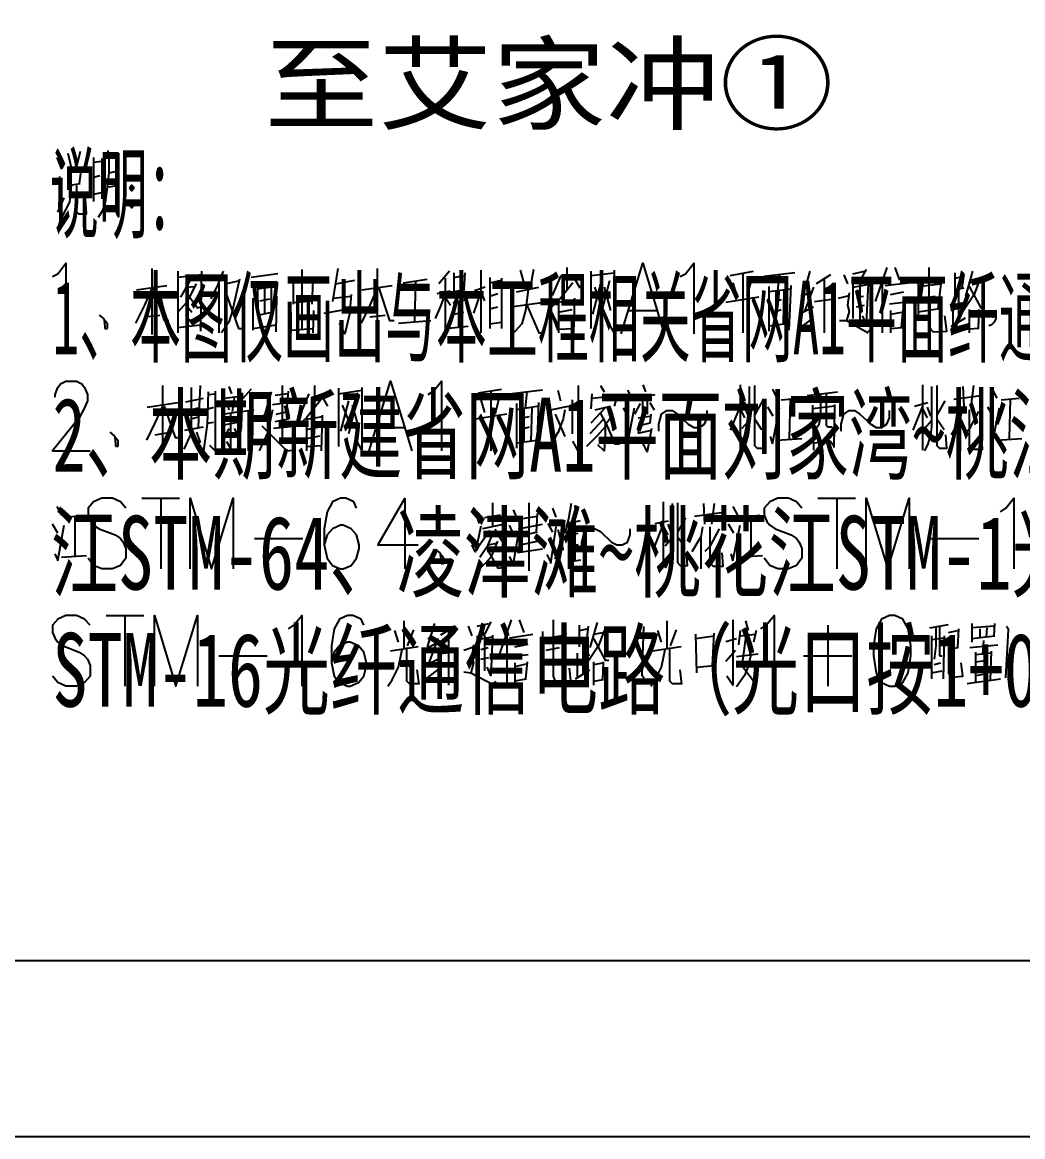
# Model space of a CAD drawing. Header units: metres. Extents: x 17 to 1264, y 17 to 859.
# Drawn here: x 291.2 to 452.3, y 16.9 to 196.3 of the extents above; entities that cross this region are included whole.
import ezdxf

# ---------------------------------------------------------------- set-up
doc = ezdxf.new("R2010")
doc.units = ezdxf.units.M
for name, color, linetype in [('LINES', 7, 'Continuous'), ('POLYLINES', 4, 'Continuous'), ('RECTS', 7, 'Continuous'), ('TEXTS', 3, 'Continuous')]:
    doc.layers.add(name, color=color, linetype=linetype)

msp = doc.modelspace()

# ---------------------------------------------------------------- linework, layer by layer
at = {"layer": 'LINES'}
for p, q in [((296.78, 174.53), (297.5, 172.66)), ((298.51, 175.25), (299.08, 172.94)), ((300.52, 175.54), (299.8, 172.66)), ((302.68, 174.53), (302.68, 167.47)), ((303.98, 174.38), (303.98, 167.9)), ((305.13, 174.53), (306.71, 174.82)), ((298.51, 173.09), (298.51, 169.34)), ((298.51, 172.37), (300.67, 172.66)), ((300.67, 172.8), (300.38, 170.35)), ((302.68, 173.81), (303.98, 173.95)), ((305.13, 172.08), (306.43, 172.37)), ((296.06, 170.78), (297.21, 171.22)), ((297.21, 171.5), (297.07, 166.03)), ((302.68, 171.36), (303.69, 171.65)), ((298.51, 170.06), (300.52, 170.35)), ((299.08, 170.06), (298.79, 168.05)), ((299.08, 170.06), (298.79, 167.33)), ((299.95, 170.06), (299.95, 166.18)), ((302.68, 168.62), (303.98, 168.91)), ((304.84, 169.78), (306.43, 170.06)), ((309.02, 169.63), (308.73, 169.63)), ((296.92, 165.74), (297.93, 168.05)), ((298.79, 167.33), (297.5, 164.88)), ((300.23, 165.46), (301.53, 165.46)), ((309.02, 166.9), (308.73, 166.9)), ((312.04, 156.67), (312.04, 146.02)), ((316.22, 156.24), (316.22, 146.88)), ((316.22, 156.24), (316.22, 146.3)), ((319.96, 147.02), (320.11, 156.24)), ((336.23, 156.53), (336.23, 147.02)), ((341.99, 156.67), (341.13, 151.34)), ((348.33, 156.67), (348.33, 146.02)), ((359.99, 156.24), (358.27, 154.22)), ((365.03, 156.38), (365.03, 146.3)), ((371.37, 156.38), (372.09, 153.94)), ((373.53, 156.53), (372.95, 153.22)), ((378.86, 156.82), (378.86, 153.36)), ((382.75, 156.24), (382.75, 147.02)), ((405.21, 155.52), (408.95, 156.24)), ((418.03, 156.24), (416.87, 152.35)), ((424.94, 155.81), (426.81, 156.24)), ((427.1, 156.53), (425.95, 154.51)), ((430.41, 156.82), (428.54, 151.34)), ((431.71, 156.82), (432.43, 154.8)), ((444.23, 156.24), (443.08, 152.21)), ((320.11, 155.66), (316.22, 155.23)), ((318.23, 154.8), (316.65, 152.06)), ((323.85, 154.22), (326.01, 154.66)), ((332.35, 155.81), (328.03, 155.23)), ((334.79, 154.8), (334.79, 150.91)), ((337.96, 154.8), (337.82, 150.91)), ((341.71, 154.22), (344.73, 154.8)), ((352.51, 154.37), (356.39, 154.94)), ((354.52, 154.66), (354.38, 148.18)), ((359.27, 155.09), (359.27, 146.3)), ((360.71, 155.95), (360.71, 152.5)), ((360.71, 155.23), (362.3, 155.52)), ((362.44, 155.95), (362.3, 153.22)), ((366.47, 155.23), (366.47, 147.02)), ((366.47, 154.37), (368.35, 154.8)), ((368.35, 155.09), (368.35, 147.02)), ((376.55, 152.35), (377.99, 155.52)), ((381.02, 153.5), (379.87, 155.52)), ((382.75, 155.52), (386.49, 155.95)), ((385.77, 154.66), (384.33, 149.04)), ((405.64, 154.37), (406.22, 152.35)), ((407.23, 155.81), (407.23, 146.3)), ((407.95, 152.21), (408.67, 154.94)), ((415.58, 155.95), (410.68, 155.38)), ((412.84, 153.07), (413.13, 155.66)), ((421.34, 155.66), (419.03, 154.22)), ((420.33, 154.94), (420.33, 146.3)), ((423.5, 155.66), (424.07, 154.22)), ((425.66, 154.94), (426.23, 153.94)), ((429.69, 154.51), (429.69, 146.3)), ((430.12, 153.94), (433.87, 154.37)), ((435.45, 154.94), (435.45, 148.75)), ((439.19, 154.66), (438.62, 150.19)), ((441.35, 155.95), (441.35, 152.35)), ((441.35, 155.09), (442.65, 155.38)), ((442.79, 155.66), (442.51, 153.5)), ((443.66, 154.37), (445.24, 154.8)), ((445.39, 154.94), (444.38, 152.21)), ((309.59, 153.22), (314.49, 153.94)), ((317.66, 153.65), (318.95, 153.79)), ((322.84, 154.22), (322.84, 146.3)), ((329.03, 154.22), (329.18, 148.75)), ((331.34, 153.65), (329.03, 153.36)), ((330.19, 153.5), (330.19, 149.47)), ((331.34, 149.62), (331.34, 154.08)), ((345.88, 153.22), (350.78, 153.94)), ((357.98, 152.64), (360.14, 153.07)), ((362.44, 153.22), (360.71, 152.93)), ((365.03, 152.93), (363.88, 149.47)), ((365.75, 153.65), (364.03, 153.07)), ((365.03, 152.93), (365.61, 151.49)), ((366.47, 152.21), (367.77, 152.64)), ((370.79, 152.93), (374.39, 153.65)), ((384.33, 154.22), (383.03, 149.33)), ((383.32, 153.65), (384.47, 150.62)), ((384.91, 153.65), (385.91, 149.9)), ((411.4, 153.79), (411.4, 146.59)), ((415, 153.36), (411.4, 152.93)), ((412.55, 152.93), (412.55, 147.6)), ((413.85, 153.07), (413.71, 147.74)), ((414.71, 146.74), (415, 153.94)), ((416.59, 152.21), (418.31, 152.93)), ((418.6, 153.65), (417.16, 149.76)), ((424.94, 154.22), (424.94, 148.61)), ((424.94, 153.65), (427.39, 154.08)), ((426.09, 153.79), (426.09, 148.46)), ((430.99, 152.5), (433.15, 152.93)), ((435.45, 153.79), (439.05, 154.22)), ((442.79, 153.5), (441.35, 153.22)), ((441.93, 153.36), (441.93, 148.18)), ((316.36, 149.76), (317.66, 151.2)), ((328.31, 151.92), (328.31, 146.74)), ((329.47, 151.49), (331.05, 151.78)), ((332.06, 146.45), (332.2, 152.21)), ((334.79, 151.2), (337.82, 151.49)), ((341.27, 151.92), (344.15, 152.21)), ((359.27, 152.06), (360.14, 150.77)), ((360.57, 151.2), (362.44, 151.63)), ((361.43, 151.34), (361.43, 147.17)), ((375.26, 151.2), (370.22, 150.48)), ((380.15, 151.63), (377.56, 151.2)), ((377.56, 151.49), (377.56, 146.3)), ((380.01, 146.3), (380.15, 151.92)), ((409.82, 152.06), (404.49, 151.2)), ((413.42, 151.63), (412.55, 151.49)), ((418.75, 151.34), (421.91, 151.78)), ((422.63, 151.92), (424.36, 152.35)), ((425.51, 152.06), (426.67, 152.21)), ((425.51, 150.48), (426.81, 150.77)), ((433.15, 151.2), (430.84, 150.91)), ((436.03, 151.92), (438.19, 152.21)), ((441.07, 147.6), (441.07, 151.49)), ((441.93, 150.91), (443.08, 151.2)), ((444.38, 152.35), (442.65, 149.76)), ((303.55, 149.18), (304.27, 148.61)), ((310.89, 148.9), (313.34, 149.18)), ((317.51, 149.18), (318.52, 147.89)), ((317.8, 150.48), (318.52, 149.62)), ((329.18, 149.18), (331.34, 149.62)), ((334.51, 146.3), (334.51, 149.62)), ((338.11, 149.9), (337.96, 146.3)), ((339.83, 149.47), (343.15, 150.05)), ((347.18, 148.9), (349.63, 149.18)), ((360.71, 149.33), (362.3, 149.62)), ((366.47, 150.19), (367.77, 150.48)), ((377.56, 149.62), (379.72, 150.05)), ((388.94, 149.9), (393.26, 149.9)), ((412.55, 149.76), (413.42, 150.05)), ((416.87, 149.62), (418.6, 150.48)), ((430.99, 149.9), (430.99, 146.3)), ((430.99, 149.33), (432.86, 149.62)), ((433, 150.05), (432.71, 147.17)), ((438.91, 150.19), (435.45, 149.62)), ((443.66, 150.05), (443.66, 146.3)), ((443.66, 149.62), (445.24, 149.76)), ((445.24, 150.05), (445.1, 147.02)), ((447.69, 149.33), (447.4, 149.33)), ((304.27, 148.61), (304.84, 147.89)), ((304.55, 147.31), (304.41, 148.32)), ((304.55, 147.02), (304.55, 147.31)), ((304.84, 147.89), (304.84, 147.46)), ((304.84, 147.46), (304.84, 147.02)), ((316.22, 147.17), (319.82, 147.6)), ((328.31, 147.02), (332.06, 147.6)), ((351.79, 147.89), (356.97, 148.32)), ((363.02, 147.31), (359.85, 147.02)), ((366.47, 147.74), (368.35, 148.03)), ((377.56, 148.32), (379.72, 148.61)), ((411.4, 147.46), (414.71, 147.89)), ((416.59, 147.17), (418.6, 148.75)), ((430.99, 147.02), (432.86, 147.17)), ((440.78, 147.31), (443.08, 148.75)), ((304.7, 146.88), (304.55, 147.02)), ((304.84, 147.02), (304.7, 146.88)), ((334.51, 146.74), (337.96, 147.02)), ((377.56, 146.88), (380.01, 147.02)), ((427.39, 146.45), (427.96, 146.88)), ((445.24, 147.02), (443.66, 146.88)), ((313.77, 137.81), (313.77, 127.15)), ((318.38, 137.52), (318.38, 131.04)), ((319.82, 137.81), (319.53, 131.18)), ((321.11, 136.8), (320.97, 131.47)), ((321.11, 136.37), (322.27, 136.51)), ((324.43, 137.66), (324.86, 136.51)), ((328.03, 137.23), (326.59, 135.65)), ((329.75, 136.08), (331.19, 136.51)), ((330.33, 133.2), (331.34, 136.8)), ((333.93, 136.51), (331.91, 136.22)), ((333.07, 137.81), (333.07, 129.02)), ((333.79, 133.78), (334.07, 136.94)), ((336.09, 133.49), (337.39, 136.51)), ((338.25, 137.81), (338.25, 134.5)), ((340.41, 134.5), (339.26, 136.51)), ((342.14, 137.38), (342.14, 128.02)), ((342.14, 136.51), (345.88, 137.09)), ((364.6, 136.66), (368.35, 137.23)), ((366.62, 136.94), (366.62, 127.3)), ((374.97, 137.09), (370.07, 136.51)), ((372.23, 134.21), (372.52, 136.8)), ((377.42, 137.09), (377.85, 135.36)), ((382.89, 136.51), (382.75, 134.06)), ((384.33, 137.81), (384.91, 136.8)), ((387.07, 136.51), (386.49, 134.5)), ((388.65, 137.09), (389.37, 135.79)), ((391.1, 137.95), (391.53, 136.8)), ((406.79, 137.95), (406.79, 127.44)), ((408.23, 137.66), (408.23, 131.18)), ((411.98, 137.23), (412.7, 135.79)), ((417.59, 136.22), (422.49, 136.8)), ((436.17, 137.95), (436.17, 127.44)), ((437.61, 137.66), (437.61, 131.18)), ((442.65, 137.66), (442.79, 134.5)), ((444.38, 137.81), (443.95, 134.5)), ((447.4, 137.23), (448.12, 135.79)), ((311.32, 134.35), (316.22, 135.07)), ((317.51, 135.22), (320.39, 135.79)), ((323.71, 135.79), (325.87, 136.08)), ((324.14, 135.22), (324.43, 133.92)), ((325.29, 135.79), (325, 133.63)), ((331.48, 134.78), (334.65, 135.22)), ((343.72, 135.36), (342.43, 130.46)), ((342.71, 134.64), (343.87, 131.76)), ((345.16, 135.79), (343.72, 130.03)), ((344.3, 134.64), (345.31, 131.04)), ((365.03, 135.5), (365.61, 133.49)), ((367.34, 133.2), (368.06, 135.94)), ((370.79, 134.93), (370.79, 127.73)), ((374.11, 127.87), (374.39, 135.07)), ((379.72, 135.5), (379.72, 130.03)), ((382.89, 135.79), (387.07, 136.22)), ((390.67, 134.93), (389.8, 133.2)), ((390.09, 135.79), (393.11, 136.37)), ((391.1, 133.2), (391.1, 135.79)), ((391.82, 135.94), (391.82, 133.2)), ((392.25, 135.07), (392.97, 133.92)), ((405.5, 134.5), (407.66, 135.07)), ((410.39, 135.36), (409.1, 133.06)), ((413.42, 135.5), (416.3, 135.79)), ((414.86, 135.65), (414.71, 129.31)), ((418.46, 134.64), (418.6, 127.44)), ((421.91, 127.87), (422.06, 134.78)), ((434.87, 134.5), (437.03, 135.07)), ((439.77, 135.36), (438.47, 133.06)), ((441.21, 135.65), (445.53, 136.22)), ((448.84, 135.5), (451.72, 135.79)), ((450.28, 135.65), (450.14, 129.31)), ((318.38, 133.92), (319.53, 134.21)), ((321.11, 134.06), (321.98, 134.35)), ((323.42, 133.2), (326.15, 133.63)), ((326.44, 133.63), (328.46, 133.92)), ((327.59, 133.78), (327.59, 127.3)), ((330.04, 133.06), (331.34, 133.49)), ((332.06, 133.2), (333.93, 133.63)), ((339.4, 127.3), (339.55, 133.06)), ((369.21, 133.2), (363.88, 132.34)), ((374.39, 134.5), (370.79, 133.92)), ((371.95, 134.06), (371.95, 128.74)), ((373.24, 134.21), (373.1, 128.88)), ((376.27, 133.92), (379.15, 134.5)), ((376.99, 133.2), (378.57, 129.6)), ((385.05, 134.21), (382.75, 131.76)), ((383.47, 133.92), (385.91, 134.5)), ((384.33, 133.34), (385.05, 131.9)), ((385.05, 131.47), (386.35, 133.2)), ((387.93, 134.21), (388.79, 132.77)), ((388.65, 128.45), (389.8, 134.21)), ((390.38, 132.62), (392.25, 132.91)), ((392.39, 133.2), (392.25, 131.76)), ((406.79, 134.5), (405.21, 130.61)), ((406.79, 134.06), (407.51, 132.62)), ((407.51, 134.35), (408.09, 132.91)), ((412.12, 132.91), (411.26, 134.35)), ((411.98, 128.45), (413.13, 134.21)), ((422.06, 134.5), (418.46, 134.06)), ((436.17, 134.5), (434.59, 130.61)), ((436.17, 134.06), (436.89, 132.62)), ((436.89, 134.35), (437.47, 132.91)), ((447.55, 132.91), (446.68, 134.35)), ((447.4, 128.45), (448.55, 134.21)), ((317.37, 130.61), (320.39, 131.18)), ((318.38, 132.48), (319.53, 132.77)), ((320.97, 131.62), (320.39, 127.3)), ((320.97, 131.76), (321.98, 131.9)), ((323.71, 131.47), (325.87, 131.9)), ((329.75, 131.33), (333.79, 127.3)), ((334.36, 131.18), (331.63, 130.9)), ((331.91, 132.05), (334.07, 132.48)), ((339.55, 132.77), (336.95, 132.34)), ((336.95, 132.62), (336.95, 127.3)), ((336.95, 130.75), (339.11, 131.18)), ((348.33, 131.04), (352.65, 131.04)), ((372.81, 132.77), (371.95, 132.62)), ((371.95, 130.9), (372.81, 131.18)), ((384.76, 132.34), (382.6, 130.03)), ((390.52, 131.9), (390.38, 130.18)), ((392.25, 131.76), (390.52, 131.33)), ((407.08, 130.9), (408.23, 132.19)), ((409.1, 132.48), (410.25, 130.75)), ((436.46, 130.9), (437.61, 132.19)), ((438.47, 132.48), (439.63, 130.75)), ((442.22, 132.48), (442.22, 127.3)), ((305.27, 130.32), (305.99, 129.74)), ((305.99, 129.74), (306.57, 129.02)), ((306.28, 128.45), (306.14, 129.46)), ((312.62, 129.89), (315.07, 130.32)), ((318.38, 130.18), (317.23, 127.58)), ((319.24, 130.32), (319.82, 128.59)), ((324.43, 130.9), (323.42, 128.74)), ((325.29, 130.9), (326.01, 129.6)), ((336.95, 129.31), (339.11, 129.74)), ((377.42, 130.32), (376.27, 128.02)), ((388.36, 129.6), (388.65, 128.59)), ((390.38, 130.18), (392.54, 130.61)), ((411.98, 128.59), (411.69, 129.6)), ((412.7, 129.02), (416.73, 129.31)), ((447.4, 128.59), (447.11, 129.6)), ((448.12, 129.02), (452.15, 129.31)), ((306.28, 128.02), (306.28, 128.45)), ((306.43, 128.02), (306.28, 128.02)), ((306.57, 128.02), (306.43, 128.02)), ((306.57, 129.02), (306.57, 128.59)), ((306.57, 128.59), (306.57, 128.02)), ((333.79, 127.3), (334.65, 127.44)), ((336.95, 128.02), (339.4, 128.16)), ((370.79, 128.59), (374.11, 129.02)), ((310.46, 119.66), (316.51, 119.66)), ((313.48, 119.66), (313.48, 108.29)), ((352.79, 119.66), (352.79, 108.29)), ((366.91, 118.94), (366.91, 115.2)), ((372.81, 108), (372.81, 118.94)), ((380.15, 118.51), (380.3, 116.78)), ((394.41, 119.09), (394.41, 108.58)), ((395.85, 118.8), (395.85, 112.18)), ((400.89, 118.8), (401.03, 115.49)), ((402.62, 118.8), (402.19, 115.49)), ((419.32, 119.66), (425.37, 119.66)), ((422.35, 119.66), (422.35, 108.29)), ((296.78, 118.37), (297.5, 116.93)), ((298.22, 116.64), (301.1, 116.93)), ((299.66, 116.78), (299.66, 110.3)), ((364.17, 117.22), (364.75, 115.63)), ((368.2, 116.93), (365.61, 116.5)), ((370.22, 117.79), (370.94, 116.21)), ((371.37, 116.35), (374.11, 116.78)), ((374.11, 117.22), (373.96, 114.19)), ((376.55, 118.08), (377.13, 116.64)), ((399.45, 116.78), (403.77, 117.36)), ((405.64, 118.37), (406.36, 116.93)), ((407.08, 116.64), (409.96, 116.93)), ((408.52, 116.78), (408.52, 110.3)), ((296.92, 114.05), (296.06, 115.49)), ((296.92, 109.58), (297.93, 115.34)), ((368.92, 115.49), (365.32, 114.77)), ((370.36, 113.76), (369.64, 115.34)), ((371.08, 114.77), (374.97, 115.49)), ((375.83, 115.63), (376.55, 114.19)), ((377.13, 115.06), (376.27, 109.15)), ((378.43, 115.78), (377.42, 115.49)), ((381.02, 116.06), (379.15, 115.63)), ((379.15, 115.92), (379.15, 108.29)), ((380.15, 115.63), (380.15, 115.92)), ((380.15, 115.78), (380.15, 109.58)), ((394.41, 115.49), (392.83, 111.6)), ((393.11, 115.63), (395.27, 116.06)), ((394.41, 115.2), (395.13, 113.76)), ((395.13, 115.49), (395.71, 114.05)), ((398.01, 116.5), (396.71, 114.19)), ((405.79, 114.05), (404.92, 115.49)), ((405.64, 109.58), (406.79, 115.34)), ((328.6, 113.18), (336.38, 113.18)), ((366.47, 114.48), (364.89, 112.18)), ((368.49, 112.75), (367.34, 114.62)), ((374.11, 114.19), (371.66, 113.62)), ((377.42, 114.62), (378.28, 111.31)), ((379.43, 113.76), (380.73, 114.05)), ((394.7, 112.03), (395.85, 113.33)), ((396.71, 113.47), (397.87, 111.89)), ((400.46, 113.47), (400.46, 108.29)), ((437.47, 113.18), (445.24, 113.18)), ((357.69, 111.46), (358.41, 110.88)), ((366.19, 112.18), (367.63, 112.46)), ((374.97, 111.46), (370.94, 110.88)), ((371.37, 112.18), (374.11, 112.75)), ((380.73, 112.18), (379.43, 111.89)), ((296.92, 109.73), (296.49, 110.74)), ((297.5, 110.16), (301.53, 110.45)), ((358.41, 110.88), (358.99, 110.16)), ((358.7, 109.58), (358.55, 110.59)), ((358.7, 109.15), (358.7, 109.58)), ((358.99, 110.16), (358.99, 109.58)), ((358.99, 109.58), (358.99, 109.15)), ((375.69, 110.59), (376.27, 109.44)), ((379.15, 109.44), (381.16, 109.73)), ((405.64, 109.73), (405.35, 110.74)), ((406.36, 110.16), (410.39, 110.45)), ((358.84, 109.01), (358.7, 109.15)), ((358.99, 109.15), (358.84, 109.01)), ((364.75, 108.29), (365.9, 109.3)), ((304.7, 100.8), (310.75, 100.8)), ((307.72, 100.8), (307.72, 89.42)), ((352.65, 99.94), (352.65, 95.47)), ((357.55, 99.5), (356.39, 95.76)), ((360.86, 99.07), (358.55, 97.63)), ((363.02, 99.07), (363.59, 97.49)), ((364.46, 99.07), (366.33, 99.5)), ((366.62, 99.79), (365.61, 97.78)), ((369.93, 100.08), (368.06, 94.61)), ((371.23, 100.08), (371.95, 98.06)), ((380.87, 99.22), (380.87, 95.76)), ((382.31, 99.07), (382.03, 96.77)), ((383.75, 99.65), (382.6, 95.62)), ((394.99, 99.94), (394.99, 95.47)), ((407.66, 99.94), (408.09, 98.35)), ((420.91, 99.22), (420.91, 89.42)), ((437.32, 98.78), (440.35, 99.36)), ((438.91, 98.93), (438.91, 94.32)), ((444.09, 99.5), (444.09, 96.48)), ((447.83, 99.07), (444.09, 98.78)), ((446.54, 98.78), (446.39, 97.34)), ((447.69, 97.49), (447.83, 99.5)), ((351.79, 96.48), (351.21, 98.35)), ((353.23, 95.9), (354.23, 98.5)), ((358.12, 97.06), (356.68, 93.17)), ((359.85, 98.35), (359.85, 89.57)), ((364.46, 97.49), (364.46, 91.87)), ((364.46, 96.91), (366.91, 97.34)), ((365.18, 98.35), (365.75, 97.2)), ((365.61, 97.06), (365.61, 91.87)), ((369.21, 97.78), (369.21, 89.57)), ((369.64, 97.2), (373.39, 97.78)), ((374.97, 98.21), (374.97, 92.02)), ((374.97, 97.06), (378.57, 97.63)), ((378.71, 97.92), (378.14, 93.46)), ((380.87, 98.35), (382.17, 98.64)), ((383.18, 97.78), (384.76, 98.06)), ((384.91, 98.35), (383.9, 95.62)), ((394.12, 96.48), (393.55, 98.35)), ((395.56, 95.9), (396.57, 98.5)), ((399.59, 97.78), (399.74, 91.58)), ((399.59, 97.06), (402.62, 97.49)), ((402.33, 92.74), (402.62, 97.92)), ((404.49, 96.62), (406.22, 97.06)), ((406.79, 98.35), (406.51, 96.05)), ((406.79, 97.49), (409.24, 97.78)), ((409.39, 98.35), (408.95, 96.48)), ((437.61, 97.49), (437.61, 90.58)), ((437.61, 96.91), (439.63, 97.2)), ((439.63, 97.49), (439.48, 90.58)), ((440.35, 98.06), (441.79, 98.35)), ((441.93, 98.64), (441.79, 95.62)), ((444.09, 97.06), (447.83, 97.49)), ((445.39, 98.64), (445.39, 97.34)), ((354.95, 95.76), (350.49, 95.04)), ((356.25, 95.47), (357.83, 96.34)), ((362.3, 95.18), (363.88, 95.76)), ((365.03, 95.33), (366.19, 95.62)), ((370.51, 95.76), (372.67, 96.19)), ((375.55, 95.18), (377.71, 95.62)), ((382.31, 96.77), (380.87, 96.48)), ((381.45, 96.62), (381.45, 91.44)), ((383.9, 95.76), (382.17, 93.17)), ((397.29, 95.76), (392.68, 95.04)), ((404.49, 93.46), (406.07, 95.18)), ((441.93, 95.62), (440.35, 95.18)), ((443.8, 95.62), (448.27, 96.05)), ((445.96, 96.77), (445.82, 94.46)), ((322.84, 94.32), (330.62, 94.32)), ((356.54, 93.02), (358.12, 93.74)), ((358.27, 94.61), (361.43, 95.04)), ((365.03, 93.74), (366.33, 94.03)), ((372.67, 94.46), (370.36, 94.18)), ((378.43, 93.46), (374.97, 93.02)), ((380.59, 90.86), (380.59, 94.75)), ((381.45, 94.32), (382.6, 94.46)), ((406.22, 94.18), (409.67, 94.61)), ((417.02, 94.32), (424.79, 94.32)), ((438.91, 94.32), (439.34, 94.32)), ((444.67, 94.9), (444.67, 90)), ((447.26, 94.75), (444.67, 94.46)), ((444.67, 93.31), (446.68, 93.6)), ((447.11, 90.43), (447.26, 95.04)), ((355.1, 89.71), (354.81, 92.02)), ((356.25, 90.58), (358.12, 92.02)), ((370.51, 93.17), (370.51, 89.57)), ((370.51, 92.59), (372.38, 93.02)), ((372.52, 93.31), (372.23, 90.58)), ((380.3, 90.58), (382.6, 92.02)), ((383.18, 93.31), (383.18, 89.57)), ((383.18, 92.88), (384.76, 93.17)), ((384.76, 93.31), (384.62, 90.43)), ((397.43, 89.71), (397.15, 92.02)), ((399.74, 92.45), (402.62, 92.74)), ((437.61, 91.58), (439.34, 91.87)), ((438.04, 92.88), (439.05, 93.17)), ((446.68, 92.45), (444.67, 92.3)), ((366.91, 89.86), (367.48, 90.14)), ((370.51, 90.29), (372.38, 90.58)), ((384.76, 90.43), (383.18, 90.14)), ((443.37, 89.86), (448.7, 90.58)), ((444.67, 91.15), (446.68, 91.44)), ((87.76, 45.22), (1179.14, 45.22))]:
    msp.add_line(p, q, dxfattribs=at)
at = {"layer": 'POLYLINES'}
for points in [[(304.99, 175.68), (305.13, 174.67), (305.13, 172.08), (304.84, 169.78), (304.55, 167.33), (304.12, 166.03), (303.4, 164.88)], [(306.71, 175.25), (306.71, 165.02), (305.99, 166.61)], [(299.95, 170.06), (299.95, 165.74), (300.23, 165.46), (301.53, 165.46), (301.39, 167.76)], [(309.24, 169.64), (308.86, 170.11), (308.48, 169.64)], [(308.48, 169.64), (308.86, 169.17), (309.24, 169.64)], [(309.14, 169.64), (308.86, 169.99), (308.58, 169.64)], [(308.58, 169.64), (308.86, 169.28), (309.14, 169.64)], [(309.05, 169.64), (308.86, 169.88), (308.67, 169.64)], [(308.67, 169.64), (308.86, 169.4), (309.05, 169.64)], [(309.24, 166.92), (308.86, 167.4), (308.48, 166.92)], [(308.48, 166.92), (308.86, 166.45), (309.24, 166.92)], [(309.14, 166.92), (308.86, 167.28), (308.58, 166.92)], [(308.58, 166.92), (308.86, 166.57), (309.14, 166.92)], [(309.05, 166.92), (308.86, 167.16), (308.67, 166.92)], [(308.67, 166.92), (308.86, 166.69), (309.05, 166.92)], [(296.06, 155.38), (296.92, 155.81), (298.22, 157.54), (298.22, 146.16)], [(323.56, 156.24), (322.7, 154.08), (321.55, 151.78)], [(386.49, 156.38), (386.49, 146.3), (385.63, 147.89)], [(387.64, 146.16), (391.1, 157.54), (394.55, 146.16)], [(397.15, 155.38), (398.01, 155.81), (399.31, 157.54), (399.31, 146.16)], [(437.18, 156.82), (437.18, 147.6), (437.32, 147.17), (437.47, 146.88), (437.9, 146.45), (440.06, 146.59), (439.77, 149.04)], [(326.15, 154.94), (325, 149.76), (324.43, 148.03), (323.27, 146.3)], [(379.87, 154.37), (377.56, 151.49), (375.98, 150.05)], [(312.04, 153.5), (310.89, 150.77), (309.45, 147.89)], [(312.33, 153.5), (314.06, 148.32), (314.78, 148.32)], [(317.51, 152.93), (319.39, 150.34), (319.96, 150.48)], [(317.66, 151.2), (318.23, 152.21), (319.24, 154.22)], [(323.99, 152.78), (326.01, 147.02), (326.87, 147.02)], [(348.33, 153.5), (347.18, 150.77), (345.74, 147.89)], [(348.62, 153.5), (350.35, 148.32), (351.07, 148.32)], [(359.27, 152.64), (358.55, 150.62), (357.69, 148.61)], [(372.67, 153.22), (372.23, 149.9), (371.66, 147.74), (370.07, 146.02)], [(424.36, 152.78), (424.07, 150.77), (424.36, 149.76), (423.93, 148.32)], [(427.39, 154.22), (427.1, 147.89), (426.52, 149.04)], [(443.66, 153.79), (445.53, 150.34), (446.11, 150.34)], [(344.15, 152.5), (343.87, 149.33), (343.15, 146.16), (342.28, 147.89)], [(372.38, 150.91), (374.39, 146.3), (375.26, 146.3)], [(447.98, 149.18), (447.98, 148.61), (447.69, 148.03), (447.26, 147.6), (446.83, 147.46)], [(447.93, 149.32), (447.55, 149.8), (447.18, 149.32)], [(447.18, 149.32), (447.55, 148.85), (447.93, 149.32)], [(447.84, 149.32), (447.55, 149.68), (447.27, 149.32)], [(447.27, 149.32), (447.55, 148.97), (447.84, 149.32)], [(447.74, 149.32), (447.55, 149.56), (447.37, 149.32)], [(447.37, 149.32), (447.55, 149.09), (447.74, 149.32)], [(319.96, 146.59), (319.96, 147.02), (319.82, 147.6)], [(422.78, 148.32), (423.93, 148.32), (427.39, 146.3)], [(296.49, 135.94), (296.49, 136.37), (296.92, 137.52), (297.35, 138.1), (298.22, 138.53), (299.95, 138.53), (300.81, 138.1), (301.24, 137.52), (301.67, 136.37), (301.67, 135.36), (301.24, 134.21), (300.38, 132.62), (296.06, 127.3), (302.11, 127.3)], [(347.03, 127.3), (350.49, 138.53), (353.95, 127.3)], [(356.54, 136.37), (357.4, 136.94), (358.7, 138.53), (358.7, 127.3)], [(322.27, 136.94), (322.27, 127.3), (321.4, 128.16)], [(326.59, 136.66), (326.44, 131.04), (326.15, 129.6), (325.87, 127.87)], [(345.88, 137.52), (345.88, 127.44), (345.02, 129.02)], [(380.73, 137.81), (380.73, 127.3), (379.87, 128.88)], [(409.1, 137.81), (409.1, 128.16), (409.53, 127.73), (410.68, 127.73), (410.54, 129.89)], [(419.75, 136.51), (419.75, 133.2), (419.47, 131.47), (418.6, 130.32)], [(420.62, 136.51), (420.62, 131.47), (420.91, 131.18), (421.63, 131.18)], [(438.47, 137.81), (438.47, 128.16), (438.91, 127.73), (440.06, 127.73), (439.91, 129.89)], [(339.26, 135.5), (336.95, 132.62), (335.37, 131.18)], [(313.77, 134.5), (312.62, 131.9), (311.18, 129.02)], [(314.06, 134.5), (315.79, 129.46), (316.51, 129.46)], [(324.71, 133.34), (324.71, 127.73), (324.14, 128.74)], [(331.48, 133.92), (330.76, 130.32), (329.32, 127.3)], [(378.57, 133.92), (378.28, 132.48), (377.42, 130.18)], [(393.69, 130.46), (393.69, 131.62), (394.12, 133.2), (394.99, 133.78), (395.85, 133.78), (396.71, 133.2), (398.44, 131.62), (399.31, 131.04), (400.17, 131.04), (401.03, 131.62), (401.47, 132.62), (401.47, 133.78)], [(423.07, 130.46), (423.07, 131.62), (423.5, 133.2), (424.36, 133.78), (425.23, 133.78), (426.09, 133.2), (427.82, 131.62), (428.68, 131.04), (429.55, 131.04), (430.41, 131.62), (430.84, 132.62), (430.84, 133.78)], [(442.51, 133.92), (442.22, 132.48), (440.78, 129.89)], [(442.94, 130.03), (443.8, 130.9), (445.24, 133.63)], [(443.66, 133.92), (443.66, 128.16), (444.09, 127.58), (445.82, 127.58), (445.67, 129.89)], [(385.05, 131.18), (383.75, 129.74), (382.03, 128.02)], [(385.05, 131.9), (385.05, 129.6), (384.91, 127.3), (383.9, 128.3)], [(385.19, 131.76), (386.63, 128.45), (387.35, 128.45)], [(408.23, 131.18), (408.09, 129.89), (407.66, 128.45), (407.08, 127.3)], [(437.61, 131.18), (437.47, 129.89), (437.03, 128.45), (436.46, 127.3)], [(392.54, 130.9), (391.82, 127.15), (391.1, 128.59)], [(418.6, 128.59), (421.34, 128.88), (421.91, 128.02)], [(307.87, 118.08), (307, 119.09), (305.71, 119.66), (303.98, 119.66), (302.68, 119.09), (301.82, 118.08), (301.82, 116.93), (302.25, 115.92), (302.68, 115.34), (303.55, 114.77), (306.14, 113.76), (307, 113.18), (307.43, 112.61), (307.87, 111.6), (307.87, 110.02), (307, 108.86), (305.71, 108.29), (303.98, 108.29), (302.68, 108.86), (301.82, 110.02)], [(318.23, 108.29), (318.23, 119.66), (321.69, 108.29), (325.15, 119.66), (325.15, 108.29)], [(345.02, 118.08), (344.59, 119.09), (343.29, 119.66), (342.43, 119.66), (341.13, 119.09), (340.27, 117.5), (339.83, 114.77), (339.83, 112.18), (340.27, 110.02), (341.13, 108.86), (342.43, 108.29), (342.86, 108.29), (344.15, 108.86), (345.02, 110.02), (345.45, 111.6), (345.45, 112.18), (345.02, 113.76), (344.15, 114.77), (342.86, 115.34), (342.43, 115.34), (341.13, 114.77), (340.27, 113.76), (339.83, 112.18)], [(352.79, 119.66), (348.47, 112.18), (354.95, 112.18)], [(379.58, 118.8), (379.15, 116.35), (378.57, 114.05)], [(396.71, 118.94), (396.71, 109.3), (397.15, 108.86), (398.3, 108.86), (398.15, 110.88)], [(416.73, 118.08), (415.87, 119.09), (414.57, 119.66), (412.84, 119.66), (411.55, 119.09), (410.68, 118.08), (410.68, 116.93), (411.11, 115.92), (411.55, 115.34), (412.41, 114.77), (415, 113.76), (415.87, 113.18), (416.3, 112.61), (416.73, 111.6), (416.73, 110.02), (415.87, 108.86), (414.57, 108.29), (412.84, 108.29), (411.55, 108.86), (410.68, 110.02)], [(427.1, 108.29), (427.1, 119.66), (430.55, 108.29), (434.01, 119.66), (434.01, 108.29)], [(448.7, 117.5), (449.56, 118.08), (450.86, 119.66), (450.86, 108.29)], [(365.03, 115.2), (364.17, 111.02), (363.59, 112.18)], [(376.99, 109.87), (377.99, 112.9), (378.57, 116.06)], [(400.75, 115.06), (400.46, 113.47), (399.02, 111.02)], [(401.9, 115.06), (401.9, 109.3), (402.47, 108.72), (404.06, 108.72), (403.91, 110.88)], [(364.89, 110.16), (366.19, 112.18), (366.76, 113.47)], [(371.08, 114.19), (370.22, 109.15), (369.64, 110.3)], [(381.31, 111.6), (381.31, 112.61), (381.74, 114.34), (382.6, 114.77), (383.47, 114.77), (384.33, 114.34), (386.06, 112.61), (386.92, 112.18), (387.79, 112.18), (388.65, 112.61), (389.08, 113.76), (389.08, 114.77)], [(401.18, 111.17), (402.04, 112.03), (403.48, 114.77)], [(365.9, 109.3), (366.76, 110.3), (367.77, 112.75)], [(366.04, 111.46), (367.77, 108.43), (368.92, 108.58)], [(395.85, 112.32), (395.71, 110.88), (395.27, 109.58), (394.7, 108.43)], [(302.11, 99.22), (301.24, 100.22), (299.95, 100.8), (298.22, 100.8), (296.92, 100.22), (296.06, 99.22), (296.06, 98.06), (296.49, 97.06), (296.92, 96.48), (297.79, 95.9), (300.38, 94.9), (301.24, 94.32), (301.67, 93.74), (302.11, 92.74), (302.11, 91.01), (301.24, 90), (299.95, 89.42), (298.22, 89.42), (296.92, 90), (296.06, 91.01)], [(312.47, 89.42), (312.47, 100.8), (315.93, 89.42), (319.39, 100.8), (319.39, 89.42)], [(334.07, 98.64), (334.94, 99.22), (336.23, 100.8), (336.23, 89.42)], [(346.17, 99.22), (345.74, 100.22), (344.44, 100.8), (343.58, 100.8), (342.28, 100.22), (341.42, 98.64), (340.99, 95.9), (340.99, 93.17), (341.42, 91.01), (342.28, 90), (343.58, 89.42), (344.01, 89.42), (345.31, 90), (346.17, 91.01), (346.6, 92.74), (346.6, 93.17), (346.17, 94.9), (345.31, 95.9), (344.01, 96.48), (343.58, 96.48), (342.28, 95.9), (341.42, 94.9), (340.99, 93.17)], [(410.11, 98.64), (410.97, 99.22), (412.27, 100.8), (412.27, 89.42)], [(430.84, 100.8), (429.55, 100.22), (428.68, 98.64), (428.25, 95.9), (428.25, 94.32), (428.68, 91.58), (429.55, 90), (430.84, 89.42), (431.71, 89.42), (433, 90), (433.87, 91.58), (434.3, 94.32), (434.3, 95.9), (433.87, 98.64), (433, 100.22), (431.71, 100.8), (430.84, 100.8)], [(376.7, 100.08), (376.7, 91.01), (376.84, 90.58), (376.99, 90.14), (377.42, 89.86), (379.58, 89.86), (379.29, 92.3)], [(391.24, 99.01), (390.96, 91.19), (391.34, 90.74)], [(405.64, 100.08), (405.64, 89.57), (404.63, 91.01)], [(438.33, 98.78), (438.33, 95.9), (438.04, 93.74)], [(449.58, 90.74), (450.03, 98.55), (449.67, 99.01)], [(366.91, 97.63), (366.62, 91.15), (366.04, 92.45)], [(383.18, 97.06), (385.05, 93.6), (385.63, 93.6)], [(407.66, 97.06), (407.08, 92.74), (409.24, 89.86)], [(350.06, 89.42), (350.78, 90.43), (351.79, 92.45), (352.36, 95.33)], [(353.08, 95.62), (353.08, 90.29), (353.51, 89.86), (355.1, 89.86)], [(363.88, 96.05), (363.59, 94.03), (363.88, 93.17), (363.45, 91.58)], [(392.39, 89.42), (393.11, 90.43), (394.12, 92.45), (394.7, 95.33)], [(395.42, 95.62), (395.42, 90.29), (395.85, 89.86), (397.43, 89.86)], [(440.35, 95.76), (440.35, 91.44), (440.92, 90.86)], [(408.52, 94.46), (408.09, 92.59), (407.51, 91.15), (406.22, 89.28)], [(362.3, 91.73), (363.45, 91.58), (366.91, 89.71)], [(440.92, 90.86), (442.65, 91.01), (442.36, 93.17)]]:
    msp.add_lwpolyline(points, dxfattribs=at)
at = {"layer": 'RECTS'}
msp.add_lwpolyline([(16.84, 858.82), (1207.43, 858.82), (1207.43, 16.85), (16.84, 16.85)], dxfattribs=at)

# ---------------------------------------------------------------- texts
at = {"layer": 'TEXTS'}
for s, height, width, p in [('至艾家冲①', 12.16, 1.15942, (330.19, 180.31)), ('说明：', 11.88, 0.509028, (295.63, 162.79)), ('1、本图仅画出与本工程相关省网A1平面纤通信电路，实线表示已建或在建部分，虚线表示本期新建部分。', 11.88, 0.531381, (296.06, 142.83)), ('2、本期新建省网A1平面刘家湾~桃江西~桃花江STM-16光纤通信电路（光口按1+0配置），恢复漳江~桃花', 11.88, 0.660609, (296.06, 123.97)), ('江STM-64、凌津滩~桃花江STM-1光纤通信电路。3、本期新建省网A2平面刘家湾~桃江西~桃花江', 11.88, 0.701791, (295.77, 104.96)), ('STM-16光纤通信电路（光口按1+0配置），恢复凌津滩~桃花江STM-16光纤通信电路。', 11.88, 0.698951, (296.06, 86.1))]:
    msp.add_text(s, height=height, dxfattribs=dict(at, width=width)).set_placement(p)

doc.saveas('drawing.dxf')
